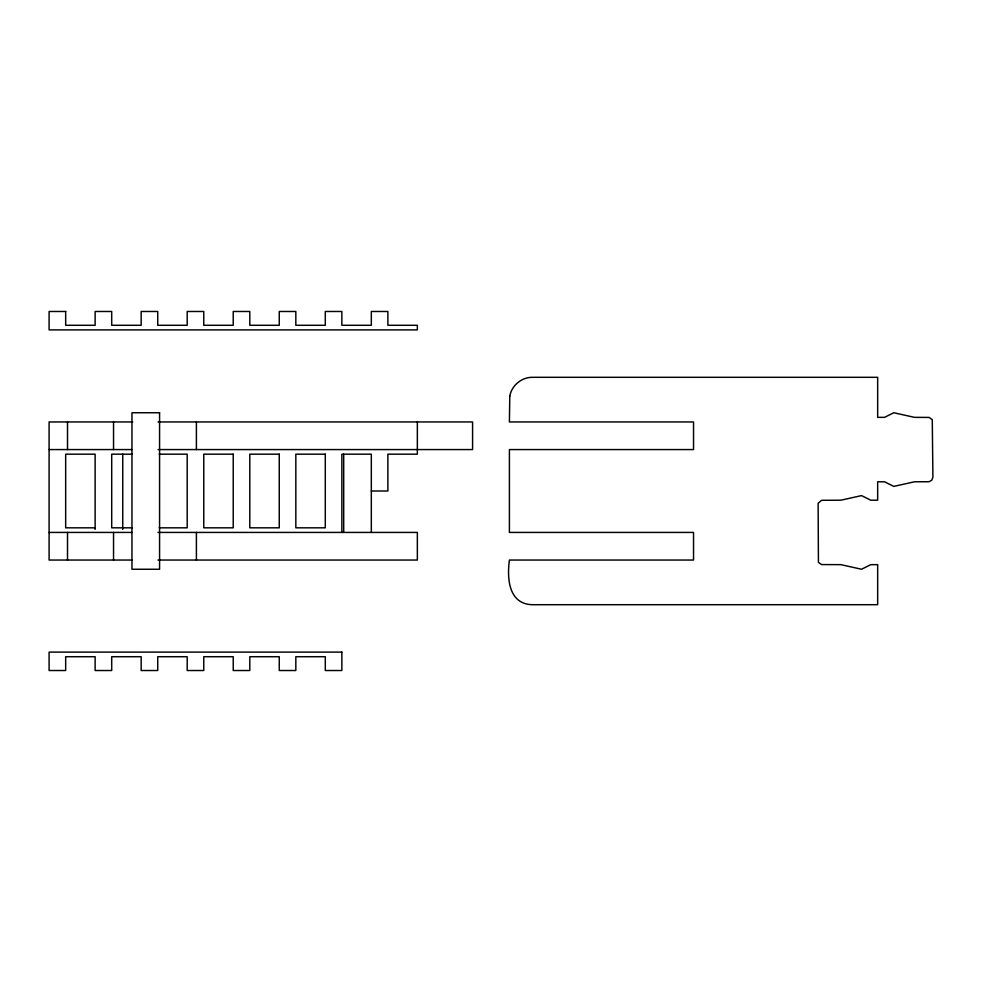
<?xml version="1.0" encoding="UTF-8"?>
<svg xmlns="http://www.w3.org/2000/svg" width="982" height="982" viewBox="0 0 982 982"><rect width="100%" height="100%" fill="white"/><g stroke="black" fill="none" stroke-linecap="round" stroke-linejoin="round"><path stroke-width="1.47" d="M132.705 421.953L49.1 421.953L49.1 560.047L131.956 560.047M158.041 421.953L472.588 421.953L472.588 449.572L158.041 449.572M49.1 449.572L131.956 449.572M132.325 454.175L111.703 454.175L111.703 527.825L132.325 527.825M159.207 454.175L187.194 454.175L187.194 527.825L159.207 527.825M371.319 491L387.89 491L387.89 454.175L417.35 454.175L417.35 421.953M95.131 527.825L65.671 527.825L65.671 454.175L95.131 454.175L95.131 529.359M49.1 532.428L131.956 532.428M157.93 532.428L417.35 532.428L417.35 560.047L158.041 560.047M371.319 532.428L371.319 454.175L341.859 454.175L341.859 532.428M343.7 454.175L343.7 532.428M196.4 421.953L196.4 449.572M196.4 532.428L196.4 560.047M122.75 454.175L122.75 529.359M113.544 421.953L113.544 449.572M113.544 532.428L113.544 560.047M67.513 421.953L67.513 449.572M67.513 532.428L67.513 560.047M341.859 652.109L341.859 670.522L325.288 670.522L325.288 656.712L295.827 656.712L295.827 670.522L279.256 670.522L279.256 656.712L249.796 656.712L249.796 670.522L233.225 670.522L233.225 656.712L203.765 656.712L203.765 670.522L187.194 670.522L187.194 656.712L157.734 656.712L157.734 670.522L141.162 670.522L141.162 656.712L111.703 656.712L111.703 670.522L95.131 670.522L95.131 656.712L65.671 656.712L65.671 670.522L49.1 670.522L49.1 652.109L341.859 652.109M509.781 396.176L509.413 421.953L693.538 421.953L693.538 449.572L509.413 449.572L509.413 532.428L693.538 532.428L693.538 560.047L509.413 560.047C506.921 578.337 508.467 604.151 532.428 604.703L877.663 604.703L877.663 564.65L870.764 564.65L861.558 569.253L840.837 564.65L821.566 564.576L818.423 562.391L818.129 503.287L821.603 500.292L840.837 500.206L861.558 495.603L870.764 500.206L877.663 500.206L877.663 481.794L884.573 481.794L893.78 486.397L914.488 481.794L929.119 481.72L931.82 480.161L932.9 477.191L932.274 419.633L929.119 417.424L914.488 417.35L893.78 412.747L884.573 417.35L877.663 417.35L877.663 377.309L532.428 377.309C521.614 377.186 511.622 385.521 509.781 396.176M65.671 311.478L49.1 311.478L49.1 329.891L417.35 329.891L417.35 325.288L387.89 325.288L387.89 311.478L371.319 311.478L371.319 325.288L341.859 325.288L341.859 311.478L325.288 311.478L325.288 325.288L295.827 325.288L295.827 311.478L279.256 311.478L279.256 325.288L249.796 325.288L249.796 311.478L233.225 311.478L233.225 325.288L203.765 325.288L203.765 311.478L187.194 311.478L187.194 325.288L157.734 325.288L157.734 311.478L141.162 311.478L141.162 325.288L111.703 325.288L111.703 311.478L95.131 311.478L95.131 325.288L65.671 325.288L65.671 311.478M159.575 412.747L131.956 412.747L131.956 569.253L159.575 569.253L159.575 412.747M233.225 454.175L203.765 454.175L203.765 527.825L233.225 527.825L233.225 454.175M279.256 454.175L249.796 454.175L249.796 527.825L279.256 527.825L279.256 454.175M325.288 454.175L295.827 454.175L295.827 527.825L325.288 527.825L325.288 454.175"/></g></svg>
